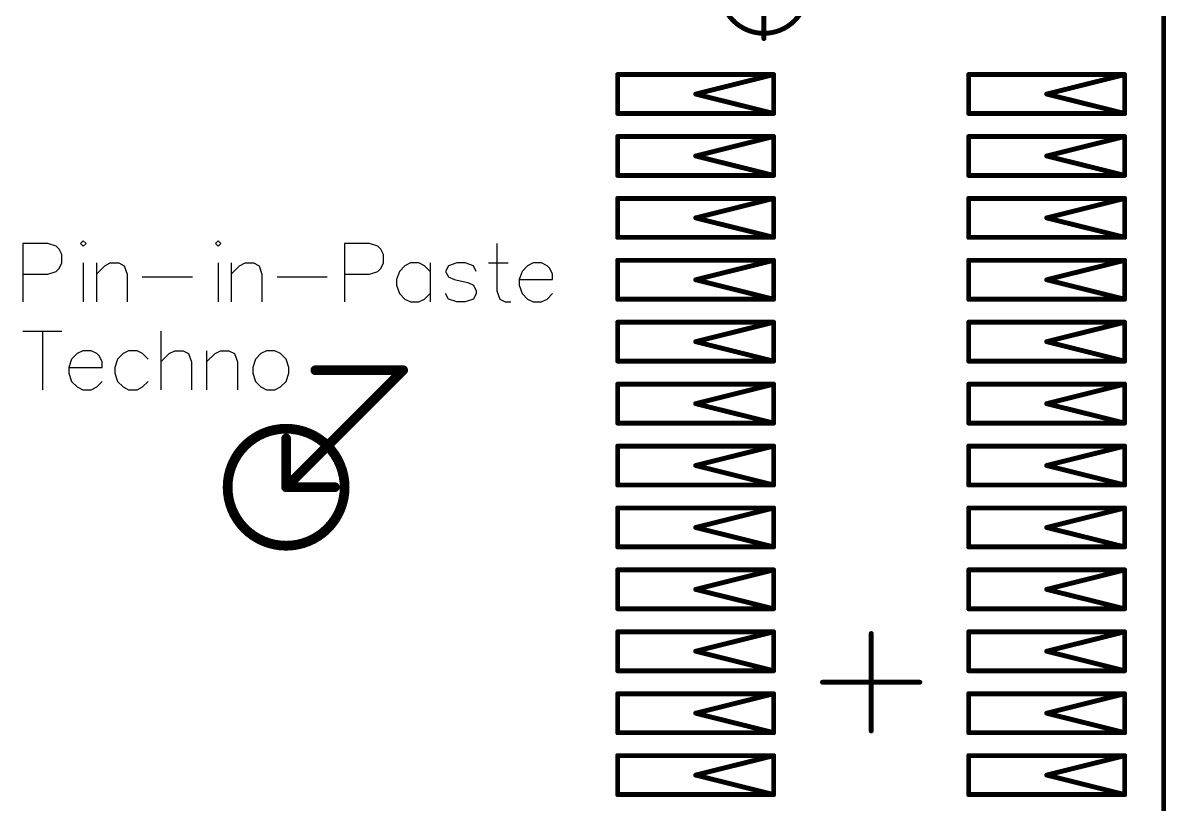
# Model space of a CAD drawing. Header units: millimetres. Extents: x 62 to 174, y 88 to 123.
# Drawn here: x 162.77 to 174.5, y 105.87 to 113.89 of the extents above; entities that cross this region are included whole.
import ezdxf

# ---------------------------------------------------------------- set-up
doc = ezdxf.new("R2010")
doc.units = ezdxf.units.MM
doc.layers.add('Mechanical1', color=6, linetype='Continuous')
doc.layers.add('Mechanical8', color=56, linetype='Continuous')

# ---------------------------------------------------------------- blocks, each defined once
blk = doc.blocks.new('AMPHENOL_SMP_MSLD_PCT_10_6')
at = {"layer": 'Mechanical8'}
for p, q in [((-2.443, 2.5), (-2.7, 2.5)), ((-2.7, 2.5), (-2.7, 1.9)), ((-2.357, 2.471), (-2.443, 2.5)), ((-2.329, 2.443), (-2.357, 2.471)), ((-2.08, 2.528), (-2.109, 2.5)), ((-2.109, 2.5), (-2.08, 2.471)), ((-2.052, 2.5), (-2.08, 2.528)), ((-2.08, 2.471), (-2.052, 2.5)), ((-0.698, 2.528), (-0.726, 2.5)), ((-0.726, 2.5), (-0.698, 2.471)), ((-0.669, 2.5), (-0.698, 2.528)), ((-0.698, 2.471), (-0.669, 2.5)), ((0.856, 2.5), (0.599, 2.5)), ((0.599, 2.5), (0.599, 1.9)), ((0.942, 2.471), (0.856, 2.5)), ((0.971, 2.443), (0.942, 2.471)), ((2.162, 2.5), (2.162, 2.014)), ((-2.3, 2.386), (-2.329, 2.443)), ((-2.3, 2.3), (-2.3, 2.386)), ((0.999, 2.386), (0.971, 2.443)), ((0.999, 2.3), (0.999, 2.386)), ((-2.357, 2.214), (-2.329, 2.243)), ((-2.329, 2.243), (-2.3, 2.3)), ((-2.08, 2.3), (-2.08, 1.9)), ((-1.946, 2.3), (-1.946, 1.9)), ((-1.946, 2.186), (-1.86, 2.271)), ((-1.86, 2.271), (-1.803, 2.3)), ((-1.803, 2.3), (-1.717, 2.3)), ((-1.717, 2.3), (-1.66, 2.271)), ((-1.66, 2.271), (-1.632, 2.186)), ((-0.698, 2.3), (-0.698, 1.9)), ((-0.563, 2.3), (-0.563, 1.9)), ((-0.563, 2.186), (-0.478, 2.271)), ((-0.478, 2.271), (-0.42, 2.3)), ((-0.42, 2.3), (-0.335, 2.3)), ((-0.335, 2.3), (-0.278, 2.271)), ((-0.278, 2.271), (-0.249, 2.186)), ((0.942, 2.214), (0.971, 2.243)), ((0.971, 2.243), (0.999, 2.3)), ((1.219, 2.271), (1.162, 2.214)), ((1.276, 2.3), (1.219, 2.271)), ((1.362, 2.3), (1.276, 2.3)), ((1.419, 2.271), (1.362, 2.3)), ((1.476, 2.214), (1.419, 2.271)), ((1.476, 2.3), (1.476, 1.9)), ((1.665, 2.271), (1.636, 2.214)), ((1.75, 2.3), (1.665, 2.271)), ((1.836, 2.3), (1.75, 2.3)), ((1.922, 2.271), (1.836, 2.3)), ((1.95, 2.214), (1.922, 2.271)), ((2.076, 2.3), (2.276, 2.3)), ((2.476, 2.271), (2.419, 2.214)), ((2.533, 2.3), (2.476, 2.271)), ((2.619, 2.3), (2.533, 2.3)), ((2.676, 2.271), (2.619, 2.3)), ((2.705, 2.243), (2.676, 2.271)), ((2.733, 2.186), (2.705, 2.243)), ((-2.7, 2.186), (-2.443, 2.186)), ((-2.443, 2.186), (-2.357, 2.214)), ((-1.632, 2.186), (-1.632, 1.9)), ((-1.475, 2.157), (-0.96, 2.157)), ((-0.249, 2.186), (-0.249, 1.9)), ((-0.092, 2.157), (0.422, 2.157)), ((0.599, 2.186), (0.856, 2.186)), ((0.856, 2.186), (0.942, 2.214)), ((1.162, 2.214), (1.133, 2.129)), ((1.133, 2.129), (1.133, 2.071)), ((1.636, 2.214), (1.665, 2.157)), ((1.665, 2.157), (1.722, 2.129)), ((1.722, 2.129), (1.865, 2.1)), ((2.419, 2.214), (2.39, 2.129)), ((2.39, 2.129), (2.733, 2.129)), ((2.39, 2.129), (2.39, 2.071)), ((2.733, 2.129), (2.733, 2.186)), ((1.133, 2.071), (1.162, 1.986)), ((1.865, 2.1), (1.922, 2.071)), ((1.922, 2.071), (1.95, 2.014)), ((1.95, 2.014), (1.95, 1.986)), ((2.162, 2.014), (2.19, 1.929)), ((2.39, 2.071), (2.419, 1.986)), ((1.162, 1.986), (1.219, 1.929)), ((1.219, 1.929), (1.276, 1.9)), ((1.276, 1.9), (1.362, 1.9)), ((1.362, 1.9), (1.419, 1.929)), ((1.419, 1.929), (1.476, 1.986)), ((1.665, 1.929), (1.636, 1.986)), ((1.75, 1.9), (1.665, 1.929)), ((1.836, 1.9), (1.75, 1.9)), ((1.922, 1.929), (1.836, 1.9)), ((1.95, 1.986), (1.922, 1.929)), ((2.19, 1.929), (2.247, 1.9)), ((2.247, 1.9), (2.305, 1.9)), ((2.419, 1.986), (2.476, 1.929)), ((2.476, 1.929), (2.533, 1.9)), ((2.533, 1.9), (2.619, 1.9)), ((2.619, 1.9), (2.676, 1.929)), ((2.676, 1.929), (2.733, 1.986)), ((-2.7, 1.6), (-2.3, 1.6)), ((-2.5, 1.6), (-2.5, 1)), ((-1.286, 1.6), (-1.286, 1)), ((-2.2, 1.314), (-2.229, 1.229)), ((-2.143, 1.371), (-2.2, 1.314)), ((-2.086, 1.4), (-2.143, 1.371)), ((-2, 1.4), (-2.086, 1.4)), ((-1.943, 1.371), (-2, 1.4)), ((-1.914, 1.343), (-1.943, 1.371)), ((-1.886, 1.286), (-1.914, 1.343)), ((-1.729, 1.314), (-1.757, 1.229)), ((-1.672, 1.371), (-1.729, 1.314)), ((-1.615, 1.4), (-1.672, 1.371)), ((-1.529, 1.4), (-1.615, 1.4)), ((-1.472, 1.371), (-1.529, 1.4)), ((-1.415, 1.314), (-1.472, 1.371)), ((-1.286, 1.286), (-1.2, 1.371)), ((-1.2, 1.371), (-1.143, 1.4)), ((-1.143, 1.4), (-1.057, 1.4)), ((-1.057, 1.4), (-1, 1.371)), ((-1, 1.371), (-0.972, 1.286)), ((-0.815, 1.4), (-0.815, 1)), ((-0.815, 1.286), (-0.729, 1.371)), ((-0.729, 1.371), (-0.672, 1.4)), ((-0.672, 1.4), (-0.586, 1.4)), ((-0.586, 1.4), (-0.529, 1.371)), ((-0.529, 1.371), (-0.5, 1.286)), ((-0.315, 1.314), (-0.343, 1.229)), ((-0.258, 1.371), (-0.315, 1.314)), ((-0.201, 1.4), (-0.258, 1.371)), ((-0.115, 1.4), (-0.201, 1.4)), ((-0.058, 1.371), (-0.115, 1.4)), ((-0.001, 1.314), (-0.058, 1.371)), ((0.028, 1.229), (-0.001, 1.314)), ((-2.229, 1.229), (-1.886, 1.229)), ((-2.229, 1.229), (-2.229, 1.171)), ((-1.886, 1.229), (-1.886, 1.286)), ((-1.757, 1.229), (-1.757, 1.171)), ((-0.972, 1.286), (-0.972, 1)), ((-0.5, 1.286), (-0.5, 1)), ((-0.343, 1.229), (-0.343, 1.171)), ((0.028, 1.171), (0.028, 1.229)), ((-2.229, 1.171), (-2.2, 1.086)), ((-2.2, 1.086), (-2.143, 1.029)), ((-1.943, 1.029), (-1.886, 1.086)), ((-1.757, 1.171), (-1.729, 1.086)), ((-1.729, 1.086), (-1.672, 1.029)), ((-1.472, 1.029), (-1.415, 1.086)), ((-0.343, 1.171), (-0.315, 1.086)), ((-0.315, 1.086), (-0.258, 1.029)), ((-0.058, 1.029), (-0.001, 1.086)), ((-0.001, 1.086), (0.028, 1.171)), ((-2.143, 1.029), (-2.086, 1)), ((-2.086, 1), (-2, 1)), ((-2, 1), (-1.943, 1.029)), ((-1.672, 1.029), (-1.615, 1)), ((-1.615, 1), (-1.529, 1)), ((-1.529, 1), (-1.472, 1.029)), ((-0.258, 1.029), (-0.201, 1)), ((-0.201, 1), (-0.115, 1)), ((-0.115, 1), (-0.058, 1.029))]:
    blk.add_line(p, q, dxfattribs=at)
at = {"layer": 'Mechanical8', "const_width": 0.1}
for points in [[(0, 0), (1.2, 1.2)], [(0.3, 1.2), (1.2, 1.2)], [(0, 0), (0, 0.5)], [(0, 0), (0.5, 0)]]:
    blk.add_lwpolyline(points, dxfattribs=at)
at = {"layer": 'Mechanical8'}
for points, const_width in [([(0.275, 1.2, 1), (0.325, 1.2, 1)], 0.05), ([(1.175, 1.2, 1), (1.225, 1.2, 1)], 0.05), ([(1.175, 1.2, 1), (1.225, 1.2, 1)], 0.05), ([(0.6, 0, 1), (-0.6, 0, 1)], 0.1), ([(-0.025, 0.5, 1), (0.025, 0.5, 1)], 0.05), ([(-0.625, 0, 1), (-0.575, 0, 1)], 0.05), ([(-0.025, 0, 1), (0.025, 0, 1)], 0.05), ([(-0.025, 0, 1), (0.025, 0, 1)], 0.05), ([(-0.025, 0, 1), (0.025, 0, 1)], 0.05), ([(0.475, 0, 1), (0.525, 0, 1)], 0.05), ([(0.575, 0, 1), (0.625, 0, 1)], 0.05)]:
    blk.add_lwpolyline(points, format="xyb", close=True, dxfattribs=dict(at, const_width=const_width))
blk = doc.blocks.new('SAMTEC_LSS_120_03_L_DV_A_100')
at = {"layer": 'Mechanical8', "const_width": 0.05}
for points in [[(-1.152, 2.6), (-0.753, 2.6)], [(-1.152, 2.6), (-1.152, 1)], [(-0.753, 2.6), (-0.753, 1)], [(-0.517, 2.6), (-0.118, 2.6)], [(-0.517, 2.6), (-0.517, 1)], [(-0.118, 2.6), (-0.118, 1)], [(0.118, 2.6), (0.517, 2.6)], [(0.118, 2.6), (0.118, 1)], [(0.517, 2.6), (0.517, 1)], [(0.753, 2.6), (1.152, 2.6)], [(0.753, 2.6), (0.753, 1)], [(1.152, 2.6), (1.152, 1)], [(1.388, 2.6), (1.787, 2.6)], [(1.388, 2.6), (1.388, 1)], [(1.787, 2.6), (1.787, 1)], [(2.023, 2.6), (2.422, 2.6)], [(2.023, 2.6), (2.023, 1)], [(2.422, 2.6), (2.422, 1)], [(2.658, 2.6), (3.057, 2.6)], [(2.658, 2.6), (2.658, 1)], [(3.057, 2.6), (3.057, 1)], [(3.293, 2.6), (3.692, 2.6)], [(3.293, 2.6), (3.293, 1)], [(3.692, 2.6), (3.692, 1)], [(3.928, 2.6), (4.327, 2.6)], [(3.928, 2.6), (3.928, 1)], [(4.327, 2.6), (4.327, 1)], [(4.563, 2.6), (4.962, 2.6)], [(4.563, 2.6), (4.563, 1)], [(4.962, 2.6), (4.962, 1)], [(5.198, 2.6), (5.597, 2.6)], [(5.198, 2.6), (5.198, 1)], [(5.597, 2.6), (5.597, 1)], [(5.833, 2.6), (6.232, 2.6)], [(5.833, 2.6), (5.833, 1)], [(6.232, 2.6), (6.232, 1)], [(-0.952, 1.8), (-1.152, 1)], [(-0.952, 1.8), (-0.753, 1)], [(-0.318, 1.8), (-0.517, 1)], [(-0.318, 1.8), (-0.118, 1)], [(0.318, 1.8), (0.118, 1)], [(0.318, 1.8), (0.517, 1)], [(0.952, 1.8), (0.753, 1)], [(0.952, 1.8), (1.152, 1)], [(1.587, 1.8), (1.388, 1)], [(1.587, 1.8), (1.787, 1)], [(2.223, 1.8), (2.023, 1)], [(2.223, 1.8), (2.422, 1)], [(2.857, 1.8), (2.658, 1)], [(2.857, 1.8), (3.057, 1)], [(3.493, 1.8), (3.293, 1)], [(3.493, 1.8), (3.692, 1)], [(4.128, 1.8), (3.928, 1)], [(4.128, 1.8), (4.327, 1)], [(4.762, 1.8), (4.563, 1)], [(4.762, 1.8), (4.962, 1)], [(5.397, 1.8), (5.198, 1)], [(5.397, 1.8), (5.597, 1)], [(6.032, 1.8), (5.833, 1)], [(6.032, 1.8), (6.232, 1)], [(6.6, 1.1), (7.1, 1.1)], [(-1.152, 1), (-0.753, 1)], [(-0.517, 1), (-0.118, 1)], [(0.118, 1), (0.517, 1)], [(0.753, 1), (1.152, 1)], [(1.388, 1), (1.787, 1)], [(2.023, 1), (2.422, 1)], [(2.658, 1), (3.057, 1)], [(3.293, 1), (3.692, 1)], [(3.928, 1), (4.327, 1)], [(4.563, 1), (4.962, 1)], [(5.198, 1), (5.597, 1)], [(5.833, 1), (6.232, 1)], [(0, 0.5), (0, 0)], [(-0.5, 0), (0, 0)], [(0, 0), (0, -0.5)], [(0, 0), (0.5, 0)], [(-1.152, -1), (-0.753, -1)], [(-1.152, -1), (-1.152, -2.6)], [(-0.753, -1), (-0.753, -2.6)], [(-0.517, -1), (-0.118, -1)], [(-0.517, -1), (-0.517, -2.6)], [(-0.118, -1), (-0.118, -2.6)], [(0.118, -1), (0.517, -1)], [(0.118, -1), (0.118, -2.6)], [(0.517, -1), (0.517, -2.6)], [(0.753, -1), (1.152, -1)], [(0.753, -1), (0.753, -2.6)], [(1.152, -1), (1.152, -2.6)], [(1.388, -1), (1.787, -1)], [(1.388, -1), (1.388, -2.6)], [(1.787, -1), (1.787, -2.6)], [(2.023, -1), (2.422, -1)], [(2.023, -1), (2.023, -2.6)], [(2.422, -1), (2.422, -2.6)], [(2.658, -1), (3.057, -1)], [(2.658, -1), (2.658, -2.6)], [(3.057, -1), (3.057, -2.6)], [(3.293, -1), (3.692, -1)], [(3.293, -1), (3.293, -2.6)], [(3.692, -1), (3.692, -2.6)], [(3.928, -1), (4.327, -1)], [(3.928, -1), (3.928, -2.6)], [(4.327, -1), (4.327, -2.6)], [(4.563, -1), (4.962, -1)], [(4.563, -1), (4.563, -2.6)], [(4.962, -1), (4.962, -2.6)], [(5.198, -1), (5.597, -1)], [(5.198, -1), (5.198, -2.6)], [(5.597, -1), (5.597, -2.6)], [(5.833, -1), (6.232, -1)], [(5.833, -1), (5.833, -2.6)], [(6.232, -1), (6.232, -2.6)], [(-0.952, -1.8), (-1.152, -2.6)], [(-0.952, -1.8), (-0.753, -2.6)], [(-0.318, -1.8), (-0.517, -2.6)], [(-0.318, -1.8), (-0.118, -2.6)], [(0.318, -1.8), (0.118, -2.6)], [(0.318, -1.8), (0.517, -2.6)], [(0.952, -1.8), (0.753, -2.6)], [(0.952, -1.8), (1.152, -2.6)], [(1.587, -1.8), (1.388, -2.6)], [(1.587, -1.8), (1.787, -2.6)], [(2.223, -1.8), (2.023, -2.6)], [(2.223, -1.8), (2.422, -2.6)], [(2.857, -1.8), (2.658, -2.6)], [(2.857, -1.8), (3.057, -2.6)], [(3.493, -1.8), (3.293, -2.6)], [(3.493, -1.8), (3.692, -2.6)], [(4.128, -1.8), (3.928, -2.6)], [(4.128, -1.8), (4.327, -2.6)], [(4.762, -1.8), (4.563, -2.6)], [(4.762, -1.8), (4.962, -2.6)], [(5.397, -1.8), (5.198, -2.6)], [(5.397, -1.8), (5.597, -2.6)], [(6.032, -1.8), (5.833, -2.6)], [(6.032, -1.8), (6.232, -2.6)], [(-1.152, -2.6), (-0.753, -2.6)], [(-0.517, -2.6), (-0.118, -2.6)], [(0.118, -2.6), (0.517, -2.6)], [(0.753, -2.6), (1.152, -2.6)], [(1.388, -2.6), (1.787, -2.6)], [(2.023, -2.6), (2.422, -2.6)], [(2.658, -2.6), (3.057, -2.6)], [(3.293, -2.6), (3.692, -2.6)], [(3.928, -2.6), (4.327, -2.6)], [(4.563, -2.6), (4.962, -2.6)], [(5.198, -2.6), (5.597, -2.6)], [(5.833, -2.6), (6.232, -2.6)]]:
    blk.add_lwpolyline(points, dxfattribs=at)
at = {"layer": 'Mechanical8'}
for points, const_width in [([(-1.165, 2.6, 1), (-1.14, 2.6, 1)], 0.025), ([(-1.165, 2.6, 1), (-1.14, 2.6, 1)], 0.025), ([(-0.765, 2.6, 1), (-0.74, 2.6, 1)], 0.025), ([(-0.765, 2.6, 1), (-0.74, 2.6, 1)], 0.025), ([(-0.53, 2.6, 1), (-0.505, 2.6, 1)], 0.025), ([(-0.53, 2.6, 1), (-0.505, 2.6, 1)], 0.025), ([(-0.13, 2.6, 1), (-0.105, 2.6, 1)], 0.025), ([(-0.13, 2.6, 1), (-0.105, 2.6, 1)], 0.025), ([(0.105, 2.6, 1), (0.13, 2.6, 1)], 0.025), ([(0.105, 2.6, 1), (0.13, 2.6, 1)], 0.025), ([(0.505, 2.6, 1), (0.53, 2.6, 1)], 0.025), ([(0.505, 2.6, 1), (0.53, 2.6, 1)], 0.025), ([(0.74, 2.6, 1), (0.765, 2.6, 1)], 0.025), ([(0.74, 2.6, 1), (0.765, 2.6, 1)], 0.025), ([(1.14, 2.6, 1), (1.165, 2.6, 1)], 0.025), ([(1.14, 2.6, 1), (1.165, 2.6, 1)], 0.025), ([(1.375, 2.6, 1), (1.4, 2.6, 1)], 0.025), ([(1.375, 2.6, 1), (1.4, 2.6, 1)], 0.025), ([(1.775, 2.6, 1), (1.8, 2.6, 1)], 0.025), ([(1.775, 2.6, 1), (1.8, 2.6, 1)], 0.025), ([(2.01, 2.6, 1), (2.035, 2.6, 1)], 0.025), ([(2.01, 2.6, 1), (2.035, 2.6, 1)], 0.025), ([(2.41, 2.6, 1), (2.435, 2.6, 1)], 0.025), ([(2.41, 2.6, 1), (2.435, 2.6, 1)], 0.025), ([(2.645, 2.6, 1), (2.67, 2.6, 1)], 0.025), ([(2.645, 2.6, 1), (2.67, 2.6, 1)], 0.025), ([(3.045, 2.6, 1), (3.07, 2.6, 1)], 0.025), ([(3.045, 2.6, 1), (3.07, 2.6, 1)], 0.025), ([(3.28, 2.6, 1), (3.305, 2.6, 1)], 0.025), ([(3.28, 2.6, 1), (3.305, 2.6, 1)], 0.025), ([(3.68, 2.6, 1), (3.705, 2.6, 1)], 0.025), ([(3.68, 2.6, 1), (3.705, 2.6, 1)], 0.025), ([(3.915, 2.6, 1), (3.94, 2.6, 1)], 0.025), ([(3.915, 2.6, 1), (3.94, 2.6, 1)], 0.025), ([(4.315, 2.6, 1), (4.34, 2.6, 1)], 0.025), ([(4.315, 2.6, 1), (4.34, 2.6, 1)], 0.025), ([(4.55, 2.6, 1), (4.575, 2.6, 1)], 0.025), ([(4.55, 2.6, 1), (4.575, 2.6, 1)], 0.025), ([(4.95, 2.6, 1), (4.975, 2.6, 1)], 0.025), ([(4.95, 2.6, 1), (4.975, 2.6, 1)], 0.025), ([(5.185, 2.6, 1), (5.21, 2.6, 1)], 0.025), ([(5.185, 2.6, 1), (5.21, 2.6, 1)], 0.025), ([(5.585, 2.6, 1), (5.61, 2.6, 1)], 0.025), ([(5.585, 2.6, 1), (5.61, 2.6, 1)], 0.025), ([(5.82, 2.6, 1), (5.845, 2.6, 1)], 0.025), ([(5.82, 2.6, 1), (5.845, 2.6, 1)], 0.025), ([(6.22, 2.6, 1), (6.245, 2.6, 1)], 0.025), ([(6.22, 2.6, 1), (6.245, 2.6, 1)], 0.025), ([(-0.965, 1.8, 1), (-0.94, 1.8, 1)], 0.025), ([(-0.965, 1.8, 1), (-0.94, 1.8, 1)], 0.025), ([(-0.33, 1.8, 1), (-0.305, 1.8, 1)], 0.025), ([(-0.33, 1.8, 1), (-0.305, 1.8, 1)], 0.025), ([(0.305, 1.8, 1), (0.33, 1.8, 1)], 0.025), ([(0.305, 1.8, 1), (0.33, 1.8, 1)], 0.025), ([(0.94, 1.8, 1), (0.965, 1.8, 1)], 0.025), ([(0.94, 1.8, 1), (0.965, 1.8, 1)], 0.025), ([(1.575, 1.8, 1), (1.6, 1.8, 1)], 0.025), ([(1.575, 1.8, 1), (1.6, 1.8, 1)], 0.025), ([(2.21, 1.8, 1), (2.235, 1.8, 1)], 0.025), ([(2.21, 1.8, 1), (2.235, 1.8, 1)], 0.025), ([(2.845, 1.8, 1), (2.87, 1.8, 1)], 0.025), ([(2.845, 1.8, 1), (2.87, 1.8, 1)], 0.025), ([(3.48, 1.8, 1), (3.505, 1.8, 1)], 0.025), ([(3.48, 1.8, 1), (3.505, 1.8, 1)], 0.025), ([(4.115, 1.8, 1), (4.14, 1.8, 1)], 0.025), ([(4.115, 1.8, 1), (4.14, 1.8, 1)], 0.025), ([(4.75, 1.8, 1), (4.775, 1.8, 1)], 0.025), ([(4.75, 1.8, 1), (4.775, 1.8, 1)], 0.025), ([(5.385, 1.8, 1), (5.41, 1.8, 1)], 0.025), ([(5.385, 1.8, 1), (5.41, 1.8, 1)], 0.025), ([(6.02, 1.8, 1), (6.045, 1.8, 1)], 0.025), ([(6.02, 1.8, 1), (6.045, 1.8, 1)], 0.025), ([(7.545, 1.1, 1), (6.655, 1.1, 1)], 0.05), ([(6.588, 1.1, 1), (6.612, 1.1, 1)], 0.025), ([(6.643, 1.1, 1), (6.668, 1.1, 1)], 0.025), ([(-1.165, 1, 1), (-1.14, 1, 1)], 0.025), ([(-1.165, 1, 1), (-1.14, 1, 1)], 0.025), ([(-1.165, 1, 1), (-1.14, 1, 1)], 0.025), ([(-0.765, 1, 1), (-0.74, 1, 1)], 0.025), ([(-0.765, 1, 1), (-0.74, 1, 1)], 0.025), ([(-0.765, 1, 1), (-0.74, 1, 1)], 0.025), ([(-0.53, 1, 1), (-0.505, 1, 1)], 0.025), ([(-0.53, 1, 1), (-0.505, 1, 1)], 0.025), ([(-0.53, 1, 1), (-0.505, 1, 1)], 0.025), ([(-0.13, 1, 1), (-0.105, 1, 1)], 0.025), ([(-0.13, 1, 1), (-0.105, 1, 1)], 0.025), ([(-0.13, 1, 1), (-0.105, 1, 1)], 0.025), ([(0.105, 1, 1), (0.13, 1, 1)], 0.025), ([(0.105, 1, 1), (0.13, 1, 1)], 0.025), ([(0.105, 1, 1), (0.13, 1, 1)], 0.025), ([(0.505, 1, 1), (0.53, 1, 1)], 0.025), ([(0.505, 1, 1), (0.53, 1, 1)], 0.025), ([(0.505, 1, 1), (0.53, 1, 1)], 0.025), ([(0.74, 1, 1), (0.765, 1, 1)], 0.025), ([(0.74, 1, 1), (0.765, 1, 1)], 0.025), ([(0.74, 1, 1), (0.765, 1, 1)], 0.025), ([(1.14, 1, 1), (1.165, 1, 1)], 0.025), ([(1.14, 1, 1), (1.165, 1, 1)], 0.025), ([(1.14, 1, 1), (1.165, 1, 1)], 0.025), ([(1.375, 1, 1), (1.4, 1, 1)], 0.025), ([(1.375, 1, 1), (1.4, 1, 1)], 0.025), ([(1.375, 1, 1), (1.4, 1, 1)], 0.025), ([(1.775, 1, 1), (1.8, 1, 1)], 0.025), ([(1.775, 1, 1), (1.8, 1, 1)], 0.025), ([(1.775, 1, 1), (1.8, 1, 1)], 0.025), ([(2.01, 1, 1), (2.035, 1, 1)], 0.025), ([(2.01, 1, 1), (2.035, 1, 1)], 0.025), ([(2.01, 1, 1), (2.035, 1, 1)], 0.025), ([(2.41, 1, 1), (2.435, 1, 1)], 0.025), ([(2.41, 1, 1), (2.435, 1, 1)], 0.025), ([(2.41, 1, 1), (2.435, 1, 1)], 0.025), ([(2.645, 1, 1), (2.67, 1, 1)], 0.025), ([(2.645, 1, 1), (2.67, 1, 1)], 0.025), ([(2.645, 1, 1), (2.67, 1, 1)], 0.025), ([(3.045, 1, 1), (3.07, 1, 1)], 0.025), ([(3.045, 1, 1), (3.07, 1, 1)], 0.025), ([(3.045, 1, 1), (3.07, 1, 1)], 0.025), ([(3.28, 1, 1), (3.305, 1, 1)], 0.025), ([(3.28, 1, 1), (3.305, 1, 1)], 0.025), ([(3.28, 1, 1), (3.305, 1, 1)], 0.025), ([(3.68, 1, 1), (3.705, 1, 1)], 0.025), ([(3.68, 1, 1), (3.705, 1, 1)], 0.025), ([(3.68, 1, 1), (3.705, 1, 1)], 0.025), ([(3.915, 1, 1), (3.94, 1, 1)], 0.025), ([(3.915, 1, 1), (3.94, 1, 1)], 0.025), ([(3.915, 1, 1), (3.94, 1, 1)], 0.025), ([(4.315, 1, 1), (4.34, 1, 1)], 0.025), ([(4.315, 1, 1), (4.34, 1, 1)], 0.025), ([(4.315, 1, 1), (4.34, 1, 1)], 0.025), ([(4.55, 1, 1), (4.575, 1, 1)], 0.025), ([(4.55, 1, 1), (4.575, 1, 1)], 0.025), ([(4.55, 1, 1), (4.575, 1, 1)], 0.025), ([(4.95, 1, 1), (4.975, 1, 1)], 0.025), ([(4.95, 1, 1), (4.975, 1, 1)], 0.025), ([(4.95, 1, 1), (4.975, 1, 1)], 0.025), ([(5.185, 1, 1), (5.21, 1, 1)], 0.025), ([(5.185, 1, 1), (5.21, 1, 1)], 0.025), ([(5.185, 1, 1), (5.21, 1, 1)], 0.025), ([(5.585, 1, 1), (5.61, 1, 1)], 0.025), ([(5.585, 1, 1), (5.61, 1, 1)], 0.025), ([(5.585, 1, 1), (5.61, 1, 1)], 0.025), ([(5.82, 1, 1), (5.845, 1, 1)], 0.025), ([(5.82, 1, 1), (5.845, 1, 1)], 0.025), ([(5.82, 1, 1), (5.845, 1, 1)], 0.025), ([(6.22, 1, 1), (6.245, 1, 1)], 0.025), ([(6.22, 1, 1), (6.245, 1, 1)], 0.025), ([(6.22, 1, 1), (6.245, 1, 1)], 0.025), ([(-0.012, 0.5, 1), (0.012, 0.5, 1)], 0.025), ([(-0.512, 0, 1), (-0.487, 0, 1)], 0.025), ([(-0.012, 0, 1), (0.012, 0, 1)], 0.025), ([(-0.012, 0, 1), (0.012, 0, 1)], 0.025), ([(-0.012, 0, 1), (0.012, 0, 1)], 0.025), ([(-0.012, 0, 1), (0.012, 0, 1)], 0.025), ([(0.487, 0, 1), (0.512, 0, 1)], 0.025), ([(-0.012, -0.5, 1), (0.012, -0.5, 1)], 0.025), ([(-1.165, -1, 1), (-1.14, -1, 1)], 0.025), ([(-1.165, -1, 1), (-1.14, -1, 1)], 0.025), ([(-0.765, -1, 1), (-0.74, -1, 1)], 0.025), ([(-0.765, -1, 1), (-0.74, -1, 1)], 0.025), ([(-0.53, -1, 1), (-0.505, -1, 1)], 0.025), ([(-0.53, -1, 1), (-0.505, -1, 1)], 0.025), ([(-0.13, -1, 1), (-0.105, -1, 1)], 0.025), ([(-0.13, -1, 1), (-0.105, -1, 1)], 0.025), ([(0.105, -1, 1), (0.13, -1, 1)], 0.025), ([(0.105, -1, 1), (0.13, -1, 1)], 0.025), ([(0.505, -1, 1), (0.53, -1, 1)], 0.025), ([(0.505, -1, 1), (0.53, -1, 1)], 0.025), ([(0.74, -1, 1), (0.765, -1, 1)], 0.025), ([(0.74, -1, 1), (0.765, -1, 1)], 0.025), ([(1.14, -1, 1), (1.165, -1, 1)], 0.025), ([(1.14, -1, 1), (1.165, -1, 1)], 0.025), ([(1.375, -1, 1), (1.4, -1, 1)], 0.025), ([(1.375, -1, 1), (1.4, -1, 1)], 0.025), ([(1.775, -1, 1), (1.8, -1, 1)], 0.025), ([(1.775, -1, 1), (1.8, -1, 1)], 0.025), ([(2.01, -1, 1), (2.035, -1, 1)], 0.025), ([(2.01, -1, 1), (2.035, -1, 1)], 0.025), ([(2.41, -1, 1), (2.435, -1, 1)], 0.025), ([(2.41, -1, 1), (2.435, -1, 1)], 0.025), ([(2.645, -1, 1), (2.67, -1, 1)], 0.025), ([(2.645, -1, 1), (2.67, -1, 1)], 0.025), ([(3.045, -1, 1), (3.07, -1, 1)], 0.025), ([(3.045, -1, 1), (3.07, -1, 1)], 0.025), ([(3.28, -1, 1), (3.305, -1, 1)], 0.025), ([(3.28, -1, 1), (3.305, -1, 1)], 0.025), ([(3.68, -1, 1), (3.705, -1, 1)], 0.025), ([(3.68, -1, 1), (3.705, -1, 1)], 0.025), ([(3.915, -1, 1), (3.94, -1, 1)], 0.025), ([(3.915, -1, 1), (3.94, -1, 1)], 0.025), ([(4.315, -1, 1), (4.34, -1, 1)], 0.025), ([(4.315, -1, 1), (4.34, -1, 1)], 0.025), ([(4.55, -1, 1), (4.575, -1, 1)], 0.025), ([(4.55, -1, 1), (4.575, -1, 1)], 0.025), ([(4.95, -1, 1), (4.975, -1, 1)], 0.025), ([(4.95, -1, 1), (4.975, -1, 1)], 0.025), ([(5.185, -1, 1), (5.21, -1, 1)], 0.025), ([(5.185, -1, 1), (5.21, -1, 1)], 0.025), ([(5.585, -1, 1), (5.61, -1, 1)], 0.025), ([(5.585, -1, 1), (5.61, -1, 1)], 0.025), ([(5.82, -1, 1), (5.845, -1, 1)], 0.025), ([(5.82, -1, 1), (5.845, -1, 1)], 0.025), ([(6.22, -1, 1), (6.245, -1, 1)], 0.025), ([(6.22, -1, 1), (6.245, -1, 1)], 0.025), ([(-0.965, -1.8, 1), (-0.94, -1.8, 1)], 0.025), ([(-0.965, -1.8, 1), (-0.94, -1.8, 1)], 0.025), ([(-0.33, -1.8, 1), (-0.305, -1.8, 1)], 0.025), ([(-0.33, -1.8, 1), (-0.305, -1.8, 1)], 0.025), ([(0.305, -1.8, 1), (0.33, -1.8, 1)], 0.025), ([(0.305, -1.8, 1), (0.33, -1.8, 1)], 0.025), ([(0.94, -1.8, 1), (0.965, -1.8, 1)], 0.025), ([(0.94, -1.8, 1), (0.965, -1.8, 1)], 0.025), ([(1.575, -1.8, 1), (1.6, -1.8, 1)], 0.025), ([(1.575, -1.8, 1), (1.6, -1.8, 1)], 0.025), ([(2.21, -1.8, 1), (2.235, -1.8, 1)], 0.025), ([(2.21, -1.8, 1), (2.235, -1.8, 1)], 0.025), ([(2.845, -1.8, 1), (2.87, -1.8, 1)], 0.025), ([(2.845, -1.8, 1), (2.87, -1.8, 1)], 0.025), ([(3.48, -1.8, 1), (3.505, -1.8, 1)], 0.025), ([(3.48, -1.8, 1), (3.505, -1.8, 1)], 0.025), ([(4.115, -1.8, 1), (4.14, -1.8, 1)], 0.025), ([(4.115, -1.8, 1), (4.14, -1.8, 1)], 0.025), ([(4.75, -1.8, 1), (4.775, -1.8, 1)], 0.025), ([(4.75, -1.8, 1), (4.775, -1.8, 1)], 0.025), ([(5.385, -1.8, 1), (5.41, -1.8, 1)], 0.025), ([(5.385, -1.8, 1), (5.41, -1.8, 1)], 0.025), ([(6.02, -1.8, 1), (6.045, -1.8, 1)], 0.025), ([(6.02, -1.8, 1), (6.045, -1.8, 1)], 0.025), ([(-1.165, -2.6, 1), (-1.14, -2.6, 1)], 0.025), ([(-1.165, -2.6, 1), (-1.14, -2.6, 1)], 0.025), ([(-1.165, -2.6, 1), (-1.14, -2.6, 1)], 0.025), ([(-0.765, -2.6, 1), (-0.74, -2.6, 1)], 0.025), ([(-0.765, -2.6, 1), (-0.74, -2.6, 1)], 0.025), ([(-0.765, -2.6, 1), (-0.74, -2.6, 1)], 0.025), ([(-0.53, -2.6, 1), (-0.505, -2.6, 1)], 0.025), ([(-0.53, -2.6, 1), (-0.505, -2.6, 1)], 0.025), ([(-0.53, -2.6, 1), (-0.505, -2.6, 1)], 0.025), ([(-0.13, -2.6, 1), (-0.105, -2.6, 1)], 0.025), ([(-0.13, -2.6, 1), (-0.105, -2.6, 1)], 0.025), ([(-0.13, -2.6, 1), (-0.105, -2.6, 1)], 0.025), ([(0.105, -2.6, 1), (0.13, -2.6, 1)], 0.025), ([(0.105, -2.6, 1), (0.13, -2.6, 1)], 0.025), ([(0.105, -2.6, 1), (0.13, -2.6, 1)], 0.025), ([(0.505, -2.6, 1), (0.53, -2.6, 1)], 0.025), ([(0.505, -2.6, 1), (0.53, -2.6, 1)], 0.025), ([(0.505, -2.6, 1), (0.53, -2.6, 1)], 0.025), ([(0.74, -2.6, 1), (0.765, -2.6, 1)], 0.025), ([(0.74, -2.6, 1), (0.765, -2.6, 1)], 0.025), ([(0.74, -2.6, 1), (0.765, -2.6, 1)], 0.025), ([(1.14, -2.6, 1), (1.165, -2.6, 1)], 0.025), ([(1.14, -2.6, 1), (1.165, -2.6, 1)], 0.025), ([(1.14, -2.6, 1), (1.165, -2.6, 1)], 0.025), ([(1.375, -2.6, 1), (1.4, -2.6, 1)], 0.025), ([(1.375, -2.6, 1), (1.4, -2.6, 1)], 0.025), ([(1.375, -2.6, 1), (1.4, -2.6, 1)], 0.025), ([(1.775, -2.6, 1), (1.8, -2.6, 1)], 0.025), ([(1.775, -2.6, 1), (1.8, -2.6, 1)], 0.025), ([(1.775, -2.6, 1), (1.8, -2.6, 1)], 0.025), ([(2.01, -2.6, 1), (2.035, -2.6, 1)], 0.025), ([(2.01, -2.6, 1), (2.035, -2.6, 1)], 0.025), ([(2.01, -2.6, 1), (2.035, -2.6, 1)], 0.025), ([(2.41, -2.6, 1), (2.435, -2.6, 1)], 0.025), ([(2.41, -2.6, 1), (2.435, -2.6, 1)], 0.025), ([(2.41, -2.6, 1), (2.435, -2.6, 1)], 0.025), ([(2.645, -2.6, 1), (2.67, -2.6, 1)], 0.025), ([(2.645, -2.6, 1), (2.67, -2.6, 1)], 0.025), ([(2.645, -2.6, 1), (2.67, -2.6, 1)], 0.025), ([(3.045, -2.6, 1), (3.07, -2.6, 1)], 0.025), ([(3.045, -2.6, 1), (3.07, -2.6, 1)], 0.025), ([(3.045, -2.6, 1), (3.07, -2.6, 1)], 0.025), ([(3.28, -2.6, 1), (3.305, -2.6, 1)], 0.025), ([(3.28, -2.6, 1), (3.305, -2.6, 1)], 0.025), ([(3.28, -2.6, 1), (3.305, -2.6, 1)], 0.025), ([(3.68, -2.6, 1), (3.705, -2.6, 1)], 0.025), ([(3.68, -2.6, 1), (3.705, -2.6, 1)], 0.025), ([(3.68, -2.6, 1), (3.705, -2.6, 1)], 0.025), ([(3.915, -2.6, 1), (3.94, -2.6, 1)], 0.025), ([(3.915, -2.6, 1), (3.94, -2.6, 1)], 0.025), ([(3.915, -2.6, 1), (3.94, -2.6, 1)], 0.025), ([(4.315, -2.6, 1), (4.34, -2.6, 1)], 0.025), ([(4.315, -2.6, 1), (4.34, -2.6, 1)], 0.025), ([(4.315, -2.6, 1), (4.34, -2.6, 1)], 0.025), ([(4.55, -2.6, 1), (4.575, -2.6, 1)], 0.025), ([(4.55, -2.6, 1), (4.575, -2.6, 1)], 0.025), ([(4.55, -2.6, 1), (4.575, -2.6, 1)], 0.025), ([(4.95, -2.6, 1), (4.975, -2.6, 1)], 0.025), ([(4.95, -2.6, 1), (4.975, -2.6, 1)], 0.025), ([(4.95, -2.6, 1), (4.975, -2.6, 1)], 0.025), ([(5.185, -2.6, 1), (5.21, -2.6, 1)], 0.025), ([(5.185, -2.6, 1), (5.21, -2.6, 1)], 0.025), ([(5.185, -2.6, 1), (5.21, -2.6, 1)], 0.025), ([(5.585, -2.6, 1), (5.61, -2.6, 1)], 0.025), ([(5.585, -2.6, 1), (5.61, -2.6, 1)], 0.025), ([(5.585, -2.6, 1), (5.61, -2.6, 1)], 0.025), ([(5.82, -2.6, 1), (5.845, -2.6, 1)], 0.025), ([(5.82, -2.6, 1), (5.845, -2.6, 1)], 0.025), ([(5.82, -2.6, 1), (5.845, -2.6, 1)], 0.025), ([(6.22, -2.6, 1), (6.245, -2.6, 1)], 0.025), ([(6.22, -2.6, 1), (6.245, -2.6, 1)], 0.025), ([(6.22, -2.6, 1), (6.245, -2.6, 1)], 0.025)]:
    blk.add_lwpolyline(points, format="xyb", close=True, dxfattribs=dict(at, const_width=const_width))

msp = doc.modelspace()

# ---------------------------------------------------------------- linework, layer by layer
at = {"layer": 'Mechanical1', "const_width": 0.05}
msp.add_lwpolyline([(174.472, 89.875), (174.472, 121.875)], dxfattribs=at)
at = {"layer": 'Mechanical8', "const_width": 0.05}
msp.add_lwpolyline([(171.472, 106.875), (171.472, 107.375)], dxfattribs=at)
at = {"layer": 'Mechanical8', "const_width": 0.025}
for points in [[(171.459, 107.375, 1), (171.484, 107.375, 1)], [(171.459, 106.875, 1), (171.484, 106.875, 1)]]:
    msp.add_lwpolyline(points, format="xyb", close=True, dxfattribs=at)

# ---------------------------------------------------------------- block references
at = {"rotation": 90}
msp.add_blockref('SAMTEC_LSS_120_03_L_DV_A_100', (171.472, 107.125), dxfattribs=at)
msp.add_blockref('AMPHENOL_SMP_MSLD_PCT_10_6', (165.472, 109.125))

doc.saveas('drawing.dxf')
